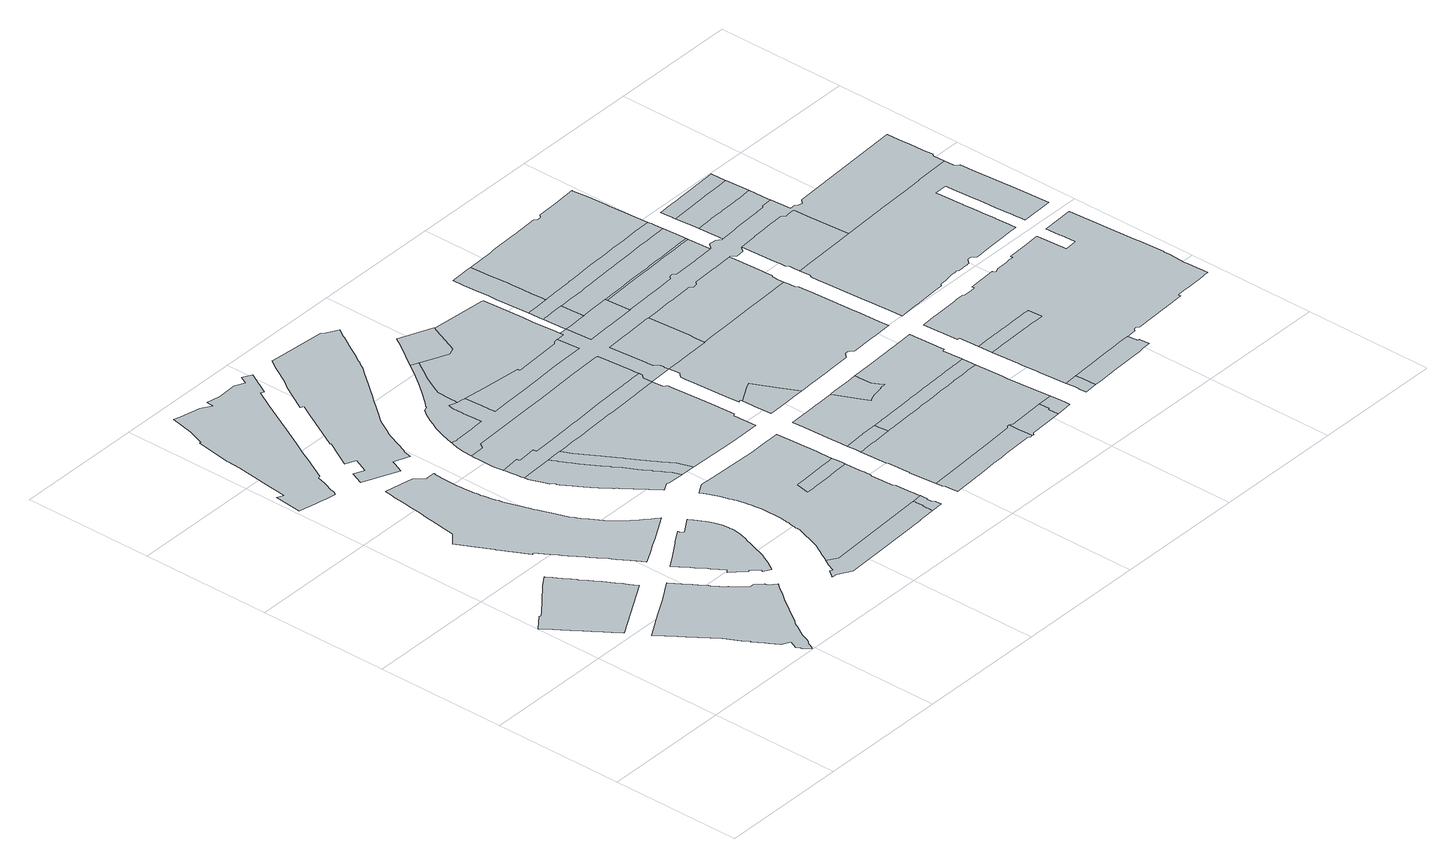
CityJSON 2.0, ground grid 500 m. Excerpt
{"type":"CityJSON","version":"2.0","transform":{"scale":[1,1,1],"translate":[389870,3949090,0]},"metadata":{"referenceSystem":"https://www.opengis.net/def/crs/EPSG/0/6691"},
"CityObjects":{
"object1":{"type":"GenericCityObject","attributes":{"class":"10","urbanPlanType":"21","prefecture":"13","city":"13100"},"geometry":[{"type":"MultiSurface","lod":"0","boundaries":[[[0,1,2,3,4,5,6,7,8,9,10,11,12,13,14,15,16,17,18,19,20,21,22,23,24,25,26,27,28,29,30,31,32,33,34,35,36,37,38,39,40,41,42]]]}]},
"object2":{"type":"GenericCityObject","attributes":{"class":"10","urbanPlanType":"21","prefecture":"13","city":"13100"},"geometry":[{"type":"MultiSurface","lod":"0","boundaries":[[[43,44,45,46,47,48,49,50,51,52,53,54,55,56,57,58,59,60,61,62,63,64,65,66,67,68,69,70,71,72,73,74,75,76,77,78,79,80,81,82,83,84,85,86,87,88,89,90,91,92,93,94,95,96,97,98,99,100,101,102,103,104,105,106,107,108,109,110,111,112]]]}]},
"object3":{"type":"GenericCityObject","attributes":{"class":"10","urbanPlanType":"21","prefecture":"13","city":"13100"},"geometry":[{"type":"MultiSurface","lod":"0","boundaries":[[[113,114,115,116,117,118,119,120,121,122,123,124,125,126,127,128,129,130,131,132,133,134,135,136,137,138,139,140,141,142,143,144,145,146,147,148,149,150,151,152,153,154,155,156,157,158,159,160,161,162,163,164,165,166,167,168,169,170,171,172,173,174,175,176,177,178,179,180,181,182,183,184,185,186,187,188,189,190,191,192,193,194,195,196,197,198,199,200,201,202,203,204,205,206,207,208,209,210,211,212,213,214,215,216,217,218,219,220,221,222,223,224,225,226,227,228,229,230,231,232,233,234,235,236,237]]]}]},
"object4":{"type":"GenericCityObject","attributes":{"class":"10","urbanPlanType":"21","prefecture":"13","city":"13100"},"geometry":[{"type":"MultiSurface","lod":"0","boundaries":[[[238,239,240,241,242,243,244,245,246,247,248,249,250,251,252,253,254,255,256,257,258,259,260,261,262,263,264,265,266,267,268,269,270,271,272,273,274,275,276,277,278,279,280,281,282,283,284,285,286,287,288,289,290,291,292,293,294,295]]]}]},
"object5":{"type":"GenericCityObject","attributes":{"class":"10","urbanPlanType":"21","prefecture":"13","city":"13100"},"geometry":[{"type":"MultiSurface","lod":"0","boundaries":[[[296,297,298,299,300,301,302,303,304,305,306,307,308,309,310,311,312,313,314,315,316,317,318,319,320,321,322,323,324,325,326,327,328,329,330,331,332,333,334,335,336,337,338,339]]]}]},
"object6":{"type":"GenericCityObject","attributes":{"class":"11","urbanPlanType":"21","prefecture":"13","city":"13100"},"geometry":[{"type":"MultiSurface","lod":"0","boundaries":[[[340,341,342,343,344,345,346,347,348,349,350,351,352,353,354,355,356,357,358,359,360,361,362,363,364,365,366,367,368,369,370,371,372,373,374,375,376,377,378,379,380,381,382,383,384,385,386,387,388,389,390,391,392,393,394,395,396,397,398,399,400,401,402,403,404,405,406]]]}]},
"object7":{"type":"GenericCityObject","attributes":{"class":"11","urbanPlanType":"21","prefecture":"13","city":"13100"},"geometry":[{"type":"MultiSurface","lod":"0","boundaries":[[[407,408,409,410,411,412,413,414,415,416,417,418,419,420,421,422,423,424,425,426,427,428,429,430,431,432,433,434,435,436,437]]]}]},
"object8":{"type":"GenericCityObject","attributes":{"class":"10","urbanPlanType":"21","prefecture":"13","city":"13100"},"geometry":[{"type":"MultiSurface","lod":"0","boundaries":[[[438,439,440,441,442,443,444,445,446,447,448,449,450,451,452,453,454,455,456,457,458,459,460,461,462,463,464,465,466,467,468,469,470,471,472,473,474,475,476,477,478,479,480,481,482,483,484,485,486,487,488,489,490,491,492,493,494,495,496,497,498,499,500,501,502,503,504]]]}]},
"object9":{"type":"GenericCityObject","attributes":{"class":"9","urbanPlanType":"21","prefecture":"13","city":"13100"},"geometry":[{"type":"MultiSurface","lod":"0","boundaries":[[[505,506,507,508,509,510,511,512,513,514,515,516,517,518,519,520,521,522,523,524,525,526,527,528,529,530,531,532,533,534,535,364,363,362,361,360,359,358,357,356,355,354,353,352,351,350,349,348,347,346,345,344,343,342,341,340,406,536]]]}]},
"object10":{"type":"GenericCityObject","attributes":{"class":"11","urbanPlanType":"21","prefecture":"13","city":"13100"},"geometry":[{"type":"MultiSurface","lod":"0","boundaries":[[[537,538,539,540,541,542,543,544,545,546,547,548,549,550,551,552,553,554,555,556,557,558,559,560,561,562,563,564,565,566,567,568,569,570,571,572,573,574,575,576,577,578,579,580,581,582,583,584,585,586,587,588,589,590,591,592,593,594,595,596,597,598,599,600,416,415,414,601,602,603,604,605,606,607,608,609,610,611,612,613,614,615,616,617,618,619,620,621,622,623,624,625,626,627,628,629,630,631,632,633,634,635,636,637]]]}]},
"object11":{"type":"GenericCityObject","attributes":{"class":"10","urbanPlanType":"21","prefecture":"13","city":"13100"},"geometry":[{"type":"MultiSurface","lod":"0","boundaries":[[[638,639,640,641,642,643,644,645,646,647,648,649,650,651,652,653,654,655,656,657,658,659,660,661,662,663,664,665,666,667,668,669,670,671,672,673,674,675,676,677,678,679,680,681]]]}]},
"object12":{"type":"GenericCityObject","attributes":{"class":"10","urbanPlanType":"21","prefecture":"13","city":"13100"},"geometry":[{"type":"MultiSurface","lod":"0","boundaries":[[[682,683,684,685,686,687,688,689,690,691,692,693,694,695,696,697,698,699,700,701,702,703,704,705,706,707,708,709,710,711,712,713,714,715,716,366,365,364,535,534,717,718,719,720,721,722,723,724,725,726,727,728,729,730,731,732,733,734,735,736,737,738,739,740,741]]]}]},
"object13":{"type":"GenericCityObject","attributes":{"class":"10","urbanPlanType":"21","prefecture":"13","city":"13100"},"geometry":[{"type":"MultiSurface","lod":"0","boundaries":[[[742,743,744,745,746,747,748,749,750,751,752,753,754,755,756,757,758,759,712,711,710,709,708,707,706,705,704,703,702,701,700,699,698,697,696,695,694,693,692,691,690,689,688,687,686]]]}]},
"object14":{"type":"GenericCityObject","attributes":{"class":"11","urbanPlanType":"21","prefecture":"13","city":"13100"},"geometry":[{"type":"MultiSurface","lod":"0","boundaries":[[[760,761,762,763,764,765,766,767,768,769,770,771,772,773,774,741,740,739,738,737,736,735,734,733,732,731,730,729,728,727,726,725,724,723,722,721,720,719,718,717,534,533,532,531,530,529,528,527,526,525,524,523,522,521,520,519,518,517,516,515,514,513,512,511,510,509,508,507,506,505,536]]]}]},
"object15":{"type":"GenericCityObject","attributes":{"class":"9","urbanPlanType":"21","prefecture":"13","city":"13100"},"geometry":[{"type":"MultiSurface","lod":"0","boundaries":[[[775,776,777,778,779,780,601,414,413,412,411,410,409,408,407,437,781]]]}]},
"object16":{"type":"GenericCityObject","attributes":{"class":"9","urbanPlanType":"21","prefecture":"13","city":"13100"},"geometry":[{"type":"MultiSurface","lod":"0","boundaries":[[[782,783,637,636,635,634,633,632,631,630,629,628,627,626,625,624,623,622,621,620,619,618,617,616,615,614,613,612]]]}]},
"object17":{"type":"GenericCityObject","attributes":{"class":"10","urbanPlanType":"21","prefecture":"13","city":"13100"},"geometry":[{"type":"MultiSurface","lod":"0","boundaries":[[[784,785,786,787,788,789,790,791,792,793,794,795,796,797,798,799,800,801,802,803]]]}]},
"object18":{"type":"GenericCityObject","attributes":{"class":"5","urbanPlanType":"21","prefecture":"13","city":"13100"},"geometry":[{"type":"MultiSurface","lod":"0","boundaries":[[[804,805,806,807,808,809,638,681,810,811,812,813,814,815]]]}]},
"object19":{"type":"GenericCityObject","attributes":{"class":"10","urbanPlanType":"21","prefecture":"13","city":"13100"},"geometry":[{"type":"MultiSurface","lod":"0","boundaries":[[[816,817,815,814,813,812,811,810,681,680,679,678,677,676,675,674,673,672,818,789,788,787,786,785,784,803,819,820,821,822,823,824,825,826]]]}]},
"object20":{"type":"GenericCityObject","attributes":{"class":"9","urbanPlanType":"21","prefecture":"13","city":"13100"},"geometry":[{"type":"MultiSurface","lod":"0","boundaries":[[[827,828,829,830,831,832,833,834,835,836,837,838,839,840,841,842,843,844,845,846,847,848]]]}]},
"object21":{"type":"GenericCityObject","attributes":{"class":"9","urbanPlanType":"21","prefecture":"13","city":"13100"},"geometry":[{"type":"MultiSurface","lod":"0","boundaries":[[[849,850,851,852,853,854,855,856,857,858,859,860,861,862,863,864,865,866,867,868,869]]]}]},
"object22":{"type":"GenericCityObject","attributes":{"class":"11","urbanPlanType":"21","prefecture":"13","city":"13100"},"geometry":[{"type":"MultiSurface","lod":"0","boundaries":[[[870,871,872,873,874,875,876,877,878,879,880]]]}]},
"object23":{"type":"GenericCityObject","attributes":{"class":"11","urbanPlanType":"21","prefecture":"13","city":"13100"},"geometry":[{"type":"MultiSurface","lod":"0","boundaries":[[[881,882,883,884,885,886,887,888,889,890,891,892,893,894,895,896,897,898,899,900,901,902,903,904,905,906,907,908,909,910,911,912,913,914,915,916,917,848,847,846,845,844,843,842,841,918,919,920,921,854,853,852,851,850,849,869,922,923,924,925]]]}]},
"object24":{"type":"GenericCityObject","attributes":{"class":"10","urbanPlanType":"21","prefecture":"13","city":"13100"},"geometry":[{"type":"MultiSurface","lod":"0","boundaries":[[[926,927,928,929,930,931,932,933,934,935,936,937,938,939,940,941,942,943,944,945]]]}]},
"object25":{"type":"GenericCityObject","attributes":{"class":"9","urbanPlanType":"21","prefecture":"13","city":"13100"},"geometry":[{"type":"MultiSurface","lod":"0","boundaries":[[[946,947,948,949,950,951,952,953,954,955,956,957,958,959,960,961]]]}]},
"object26":{"type":"GenericCityObject","attributes":{"class":"9","urbanPlanType":"21","prefecture":"13","city":"13100"},"geometry":[{"type":"MultiSurface","lod":"0","boundaries":[[[962,963,964,965,966,967,968,969,970,971,972,973,974,975,976,977,978,979,980,981,982,983,984,985,986,987,988,989]]]}]},
"object27":{"type":"GenericCityObject","attributes":{"class":"11","urbanPlanType":"21","prefecture":"13","city":"13100"},"geometry":[{"type":"MultiSurface","lod":"0","boundaries":[[[990,991,992,993,994,984,983,982,981,980,979,978,977,976,975,974,973,972,971,970,969,968,967,966,965,964,963,962,989,995,996,997,998,999,1000,1001,838,837,836,835,834,833,832,831,830,829,1002,1003,1004,1005,1006,1007,1008,1009,1010,1011,1012,1013,1014,1015,1016,1017,1018,1019,1020,1021,1022,1023,1024,1025,1026,1027,1028,1029,1030,1031,1032]]]}]},
"object28":{"type":"GenericCityObject","attributes":{"class":"10","urbanPlanType":"21","prefecture":"13","city":"13100"},"geometry":[{"type":"MultiSurface","lod":"0","boundaries":[[[1033,1034,1035,961,960,959,958,1036,1037,1038,1039,1040,1041,1042,1043,1044]]]}]},
"object29":{"type":"GenericCityObject","attributes":{"class":"9","urbanPlanType":"21","prefecture":"13","city":"13100"},"geometry":[{"type":"MultiSurface","lod":"0","boundaries":[[[1045,1046,1047,1048,1049,1050,1051,1052,1053,1054,1055,1056,1057,1058,1059,1060,1061,1062,1063,1064,1065,1066,1067,1068,1069,1070,1071]]]}]},
"object30":{"type":"GenericCityObject","attributes":{"class":"9","urbanPlanType":"21","prefecture":"13","city":"13100"},"geometry":[{"type":"MultiSurface","lod":"0","boundaries":[[[1072,1073,1030,1029,1028,1027,1026,1025,1024,1023,1022,1021,1020,1019,1018,1017,1016,1015,1014,1013,1012,1011,1010,1009,1008,1007,1006,1005,1004,1003,1002,829,828,827,848,917,916,915,914,913,912,911,910,909,908,907,906,905,904,903,902,901,900,899,898,897,896,895,894,893,892,891,890,889,888,887,886,885]]]}]},
"object31":{"type":"GenericCityObject","attributes":{"class":"11","urbanPlanType":"21","prefecture":"13","city":"13100"},"geometry":[{"type":"MultiSurface","lod":"0","boundaries":[[[1074,1075,924,923,922,869,868,867,866,1076,1077,1078]]]}]},
"object32":{"type":"GenericCityObject","attributes":{"class":"11","urbanPlanType":"21","prefecture":"13","city":"13100"},"geometry":[{"type":"MultiSurface","lod":"0","boundaries":[[[1079,1080,1081,1082,1083,1084,1085,1086,1087,1088,1089,1090,1091,1092,1093,1094,1095,1096,1097,1098,1099,1100,1101,1102,1103,1104,945,944,943,942,941,1105,1106,1107,1108,1109,1110,1111,1112,1113,1114,1115,1116,1117,873,872,871,870,880]]]}]},
"object33":{"type":"GenericCityObject","attributes":{"class":"9","urbanPlanType":"21","prefecture":"13","city":"13100"},"geometry":[{"type":"MultiSurface","lod":"0","boundaries":[[[1118,1119,1120,925,924,1075,1074,1078,1121]]]}]},
"object34":{"type":"GenericCityObject","attributes":{"class":"10","urbanPlanType":"21","prefecture":"13","city":"13100"},"geometry":[{"type":"MultiSurface","lod":"0","boundaries":[[[671,670,669,668,667,666,665,664,663,662,661,660,659,658,657,1122,1123,1124,1125,1126,1127,1128,1129,1130,752,751,750,749,748,747,746,745,744,743,742,686,685,684,683,682,741,1131,1132,1133,1134,941,940,939,938,937,936,935,934,933,932,931,930,929,928,1135,1136,1137,1138,1139,1140,1141,1142,1143,1144,1145,1146,1147,1148,1149,1150,1151,1152,1153,1154,1155,1156,1157,1158,1159,1160,1161,1162,1163,1164,1165,1166,1167,1168,1169,1170,1171,1172,1173,1174,1175,1176,1177,1178,1179,1180,1181,1182,1183,1184,1185,1186,1187,1188,1189,1190,1191,1192,1193,1194,1195,1196,1197,1198,1199,1200,1201,1202,1203,1204,1205,1206,1207,1208,1209,1210,1211,1212,1213,1214,1215,1216,1217,1218,1219,1220,1221,1222,1223,1224,1225,1226,1227,1228,1229,1041,1040,1039,1038,1037,1036,958,1230,821,820,819,803,802,801,800,799,798,797,796,795,794,793,792,791,790,789,818,672]]]}]},
"object35":{"type":"GenericCityObject","attributes":{"class":"9","urbanPlanType":"21","prefecture":"13","city":"13100"},"geometry":[{"type":"MultiSurface","lod":"0","boundaries":[[[1231,1232,1233,1234,1235,1236,1237,1238,1239,1240,1241,1242,1243,1244,1245,1246,1247,1248,1249,1250,1251,1252,1253,1254,1255,1256,1257,1258,1259,1260,1071,1070,1069,1068,1067,1066,1065,1261,1262,956,955,954,953,952,951,950,949,1263,1264,1265,1266,1267,1268,1269,1270,1271,1272,1273,1274,1275,1276,1277,1278,1279,1280,1281,1282,1283,1284]]]}]},
"object36":{"type":"GenericCityObject","attributes":{"class":"9","urbanPlanType":"21","prefecture":"13","city":"13100"},"geometry":[{"type":"MultiSurface","lod":"0","boundaries":[[[1285,1286,1287,1288,1289,1290,1291,1292,1293,1294,1146,1145,1144,1143,1142,1141,1140,1139,1138,1137,1136,1135,928,927,926,945,1104,1103,1102,1101,1100,1099]]]}]},
"object37":{"type":"GenericCityObject","attributes":{"class":"11","urbanPlanType":"21","prefecture":"13","city":"13100"},"geometry":[{"type":"MultiSurface","lod":"0","boundaries":[[[1295,1296,1284,1283,1282,1281,1280,1279,1278,1277,1276,1275,1274,1273,1272,1271,1270,1269,1268,1267,1266,1265,1264,1263,949,948,947,946,961,1035,1034,1033,1297,1298,1299,1300,1301,1302,1303,1304,1305,1306,1307,1308,1309,1310,1311,1312]]]}]},
"object38":{"type":"GenericCityObject","attributes":{"class":"9","urbanPlanType":"21","prefecture":"13","city":"13100"},"geometry":[{"type":"MultiSurface","lod":"0","boundaries":[[[1313,1314,1315,1316,1317,1318,1319,1320,1321]]]}]},
"object39":{"type":"GenericCityObject","attributes":{"class":"9","urbanPlanType":"21","prefecture":"13","city":"13100"},"geometry":[{"type":"MultiSurface","lod":"0","boundaries":[[[1322,1323,1324,1325,1326,1327,1328,1329,1330,1331,1332,1333,1334,1335,1336,1337,1338,1339,1340,1341,1044,1043,1042,1041,1229,1228,1227,1226,1225,1224,1223,1222,1221,1220,1219,1218,1217,1216,1215]]]}]},
"object40":{"type":"GenericCityObject","attributes":{"class":"9","urbanPlanType":"21","prefecture":"13","city":"13100"},"geometry":[{"type":"MultiSurface","lod":"0","boundaries":[[[1342,1312,1311,1310,1309,1308,1307,1306,1305,1304,1303,1302,1301,1300,1299,1298,1297,1033,1044,1341,1340,1339,1338,1337,1336,1335,1334,1333,1332,1331,1330,1329,1328,1327,1326,1325,1324,1323]]]}]},
"object41":{"type":"GenericCityObject","attributes":{"class":"11","urbanPlanType":"21","prefecture":"13","city":"13100"},"geometry":[{"type":"MultiSurface","lod":"0","boundaries":[[[1343,1344,1345,1346,1347,1348,1349,1350,1351,1352,1353,1354,1355,1356,1357,1358,1359,1360,1361,1362,1055,1054,1053,1052,1051,1050,1049,1048,1047,1046,1045,1071,1260,1259,1258,1257,1256,1255,1254,1253,1252,1251,1250,1249,1248,1247,1246,1245,1244,1243,1242,1241,1240,1239,1238,1237,1236,1235]]]}]},
"object42":{"type":"GenericCityObject","attributes":{"class":"11","urbanPlanType":"21","prefecture":"13","city":"13100"},"geometry":[{"type":"MultiSurface","lod":"0","boundaries":[[[1363,1364,1365,1366,1367,1368,1369,1370,1371,1372,1315,1314,1313,1321,1373,1374,1375,1376,1377,1378,1379,1380]]]}]},
"object43":{"type":"GenericCityObject","attributes":{"class":"9","urbanPlanType":"21","prefecture":"13","city":"13100"},"geometry":[{"type":"MultiSurface","lod":"0","boundaries":[[[1381,1382,1383,1384,1385,1386,1387,1388,1389,1390,1391,1392,1393,1394,1395,1396,1397,1398,1399,1400,1401,1402,1403,1404,1405,1406,1407,1408,1409,1410,1411,1412,1413,1414,1415,1416,1417,1418,1419,1420,1421,1422,1423,1424,1425]]]}]},
"object44":{"type":"GenericCityObject","attributes":{"class":"10","urbanPlanType":"21","prefecture":"13","city":"13100"},"geometry":[{"type":"MultiSurface","lod":"0","boundaries":[[[1171,1170,1169,1168,1167,1166,1165,1164,1163,1162,1161,1160,1159,1158,1157,1156,1155,1154,1153,1152,1151,1426,1427,1428,1429,1430,1431,1432,1433,1434,1435,1436,1437,1438,1439,1172]]]}]},
"object45":{"type":"GenericCityObject","attributes":{"class":"11","urbanPlanType":"21","prefecture":"13","city":"13100"},"geometry":[{"type":"MultiSurface","lod":"0","boundaries":[[[1440,1441,1442,1443,1444,1445,1446,1447,1448,1449,1450,1451,1452,1453,1454,1455,1456,1457,1458,1459,1460,1461,1462,1463,1464,1465,1466,1467,1468,1469,1470,1471,1472,1473,1474,1475,1476,1477,1478,1479,1480,1481,1482,1483,1484,1485,1486,1487,1488,1422,1421,1420,1419,1418,1417,1416,1415,1414,1413,1412,1411,1410,1409,1408,1407,1406,1405,1404,1403,1402,1401,1400,1399,1398,1397,1396,1395,1394,1393,1392,1391,1390,1389,1388,1387,1386,1385,1384,1383,1382,1381,1425,1489,1490,1491,1492,1316,1315,1372,1371,1370,1369,1368,1367,1366,1493,1494,1495,1496,1497,1498,1499,1500,1501,1502,1503,1504,1505,1506,1507,1508]]]}]},
"object46":{"type":"GenericCityObject","attributes":{"class":"10","urbanPlanType":"21","prefecture":"13","city":"13100"},"geometry":[{"type":"MultiSurface","lod":"0","boundaries":[[[1509,1510,1511,1512,1513,1514,1515,1516,1517,1518,1519,1520,1521,1522,1210,1209,1208,1207,1206,1205,1204,1203,1202,1201,1200,1199,1198,1197,1196,1195]]]}]},
"object47":{"type":"GenericCityObject","attributes":{"class":"11","urbanPlanType":"21","prefecture":"13","city":"13100"},"geometry":[{"type":"MultiSurface","lod":"0","boundaries":[[[1523,1524,1525,1526,1527,1528,1529,1530,1531,1532,1533,1534,1521,1520,1519,1518,1517,1516,1515,1514,1513,1512,1511]]]}]},
"object48":{"type":"GenericCityObject","attributes":{"class":"9","urbanPlanType":"21","prefecture":"13","city":"13100"},"geometry":[{"type":"MultiSurface","lod":"0","boundaries":[[[1535,1536,1537,1538,1539,1540,1541,1542,1543,1544,1545,1546,1547,1548,1549,1550,1551,1552,1553,1554,1555,1533,1532,1531,1530,1529,1528,1527,1526,1525,1524,1523]]]}]},
"object49":{"type":"GenericCityObject","attributes":{"class":"11","urbanPlanType":"21","prefecture":"13","city":"13100"},"geometry":[{"type":"MultiSurface","lod":"0","boundaries":[[[1556,1557,1558,1559,1560,1561,1562,1563,1180,1179,1178,1177,1176,1175,1174,1173,1172,1439,1438,1437,1564,1565,1566,1567,1568,1569,1570,1571,1572,1573,1574,1575,1576,1577,1578,1579,1580,1581,1582,1583,1584,1585,1586,1587,1588,1589,1590,1591,1592,1593,1594,1595,1596,1597,1598,1599,1600,1601,1602,1603,1604,1605,1606,1607,1608,1609,1610,1611,1612,1613,1614,1615,1616,1617,1618,1619,1620,1621,1622,1623,1624,1625,1626,1627,1628,1629,1630,1631,1632,1633,1634,1635,1636]]]}]}
},
"vertices":[
[300,843,0],[290,860,0],[286,867,0],[275,885,0],[265,900,0],[258,912,0],[245,933,0],[244,935,0],[199,903,0],[135,852,0],[132,850,0],[84,812,0],[65,797,0],[64,799,0],[61,803,0],[5,759,0],[9,754,0],[12,750,0],[26,731,0],[33,720,0],[49,698,0],[53,692,0],[63,679,0],[67,673,0],[82,652,0],[90,639,0],[106,616,0],[112,608,0],[142,563,0],[149,554,0],[166,529,0],[406,668,0],[396,684,0],[389,697,0],[383,708,0],[379,714,0],[370,728,0],[365,737,0],[343,774,0],[339,782,0],[320,813,0],[320,812,0],[302,840,0],
[677,347,0],[674,360,0],[650,386,0],[632,386,0],[601,419,0],[603,420,0],[588,441,0],[585,439,0],[552,489,0],[549,495,0],[536,513,0],[530,523,0],[524,531,0],[520,538,0],[514,547,0],[474,607,0],[392,556,0],[353,534,0],[331,521,0],[322,516,0],[283,493,0],[271,486,0],[214,453,0],[216,450,0],[223,441,0],[239,417,0],[244,411,0],[263,384,0],[271,374,0],[280,361,0],[350,264,0],[379,209,0],[395,182,0],[394,182,0],[419,143,0],[426,131,0],[447,97,0],[478,82,0],[462,49,0],[471,34,0],[473,30,0],[476,27,0],[478,23,0],[481,20,0],[484,17,0],[486,14,0],[489,11,0],[492,8,0],[494,6,0],[503,24,0],[507,33,0],[515,40,0],[523,55,0],[532,79,0],[549,110,0],[556,120,0],[558,124,0],[561,129,0],[567,139,0],[570,143,0],[572,145,0],[574,148,0],[613,203,0],[622,216,0],[624,219,0],[644,248,0],[664,275,0],[691,311,0],[703,325,0],[704,327,0],
[430,1589,0],[428,1587,0],[427,1585,0],[395,1622,0],[376,1625,0],[283,1643,0],[282,1639,0],[279,1615,0],[277,1603,0],[271,1552,0],[266,1521,0],[262,1485,0],[256,1442,0],[253,1420,0],[250,1400,0],[247,1378,0],[239,1321,0],[224,1308,0],[196,1284,0],[222,1228,0],[228,1216,0],[254,1170,0],[254,1168,0],[259,1157,0],[261,1153,0],[268,1139,0],[280,1116,0],[287,1102,0],[316,1045,0],[317,1046,0],[324,1052,0],[354,1003,0],[370,977,0],[375,970,0],[382,958,0],[386,952,0],[402,928,0],[417,904,0],[424,894,0],[431,883,0],[438,873,0],[448,857,0],[459,840,0],[463,833,0],[471,819,0],[474,815,0],[483,801,0],[487,793,0],[496,779,0],[506,762,0],[515,748,0],[523,737,0],[524,734,0],[572,761,0],[573,761,0],[580,765,0],[606,780,0],[611,783,0],[632,794,0],[638,797,0],[681,822,0],[687,826,0],[745,858,0],[744,858,0],[740,862,0],[730,872,0],[721,879,0],[701,897,0],[691,905,0],[670,925,0],[665,930,0],[657,938,0],[648,947,0],[643,953,0],[639,958,0],[636,962,0],[631,968,0],[623,980,0],[606,1008,0],[589,1036,0],[574,1060,0],[572,1063,0],[565,1076,0],[556,1094,0],[541,1136,0],[522,1191,0],[519,1197,0],[519,1199,0],[518,1202,0],[509,1227,0],[504,1242,0],[500,1255,0],[495,1270,0],[491,1285,0],[487,1300,0],[483,1314,0],[480,1328,0],[477,1339,0],[473,1357,0],[470,1371,0],[468,1382,0],[466,1392,0],[465,1396,0],[465,1400,0],[464,1404,0],[464,1409,0],[463,1412,0],[462,1417,0],[462,1423,0],[461,1430,0],[460,1447,0],[459,1465,0],[458,1479,0],[458,1485,0],[458,1489,0],[458,1506,0],[458,1523,0],[459,1541,0],[459,1554,0],[460,1561,0],[460,1570,0],[461,1579,0],[462,1582,0],[462,1585,0],[463,1588,0],
[774,431,0],[787,456,0],[795,471,0],[802,490,0],[808,507,0],[815,526,0],[821,547,0],[826,562,0],[827,564,0],[830,572,0],[837,594,0],[842,615,0],[845,631,0],[845,639,0],[845,643,0],[844,650,0],[844,652,0],[843,667,0],[841,682,0],[833,710,0],[830,718,0],[827,725,0],[823,735,0],[816,749,0],[810,761,0],[804,773,0],[794,789,0],[794,790,0],[733,748,0],[732,749,0],[723,763,0],[720,768,0],[670,736,0],[664,732,0],[627,707,0],[616,699,0],[593,684,0],[585,679,0],[553,659,0],[558,653,0],[570,635,0],[574,628,0],[591,604,0],[598,593,0],[623,557,0],[627,550,0],[658,505,0],[655,502,0],[647,495,0],[666,474,0],[669,476,0],[696,446,0],[698,447,0],[700,449,0],[701,450,0],[730,419,0],[726,411,0],[752,394,0],
[479,2420,0],[463,2388,0],[426,2407,0],[351,2403,0],[298,2414,0],[294,2385,0],[257,2409,0],[179,2426,0],[152,2433,0],[134,2346,0],[111,2282,0],[104,2283,0],[82,2146,0],[84,2146,0],[79,2092,0],[68,2003,0],[65,1977,0],[54,1881,0],[30,1891,0],[28,1891,0],[18,1787,0],[41,1782,0],[64,1777,0],[87,1772,0],[102,1769,0],[126,1764,0],[164,1756,0],[171,1767,0],[174,1773,0],[176,1789,0],[185,1811,0],[191,1827,0],[202,1860,0],[210,1862,0],[259,1954,0],[278,1992,0],[305,2042,0],[344,2117,0],[382,2189,0],[414,2249,0],[449,2316,0],[462,2309,0],[508,2393,0],[513,2401,0],
[976,969,0],[968,991,0],[966,998,0],[966,999,0],[953,1019,0],[949,1026,0],[948,1029,0],[933,1054,0],[932,1057,0],[916,1083,0],[907,1098,0],[883,1140,0],[879,1146,0],[864,1171,0],[862,1174,0],[860,1178,0],[846,1201,0],[809,1263,0],[797,1284,0],[795,1288,0],[782,1310,0],[776,1324,0],[774,1328,0],[770,1336,0],[763,1352,0],[670,1348,0],[633,1346,0],[634,1331,0],[653,1284,0],[653,1282,0],[660,1262,0],[665,1259,0],[672,1245,0],[673,1242,0],[677,1234,0],[688,1216,0],[699,1196,0],[708,1180,0],[718,1165,0],[731,1146,0],[738,1136,0],[746,1125,0],[753,1116,0],[759,1108,0],[759,1109,0],[764,1102,0],[768,1096,0],[770,1094,0],[772,1091,0],[774,1088,0],[778,1083,0],[781,1080,0],[786,1072,0],[790,1066,0],[794,1061,0],[800,1054,0],[804,1049,0],[814,1035,0],[845,994,0],[851,986,0],[858,976,0],[861,972,0],[874,955,0],[895,967,0],[904,971,0],[918,968,0],[977,966,0],
[1346,214,0],[1346,225,0],[1346,239,0],[1345,252,0],[1348,252,0],[1346,279,0],[1346,285,0],[1346,293,0],[945,270,0],[906,294,0],[906,293,0],[905,291,0],[899,282,0],[897,279,0],[894,275,0],[893,274,0],[879,240,0],[867,245,0],[864,241,0],[862,238,0],[858,232,0],[853,225,0],[847,218,0],[868,216,0],[917,187,0],[1067,195,0],[1067,194,0],[1189,201,0],[1277,206,0],[1277,207,0],[1347,211,0],
[613,2403,0],[591,2366,0],[550,2296,0],[529,2268,0],[509,2232,0],[471,2163,0],[483,2157,0],[456,2109,0],[421,2043,0],[375,1955,0],[379,1955,0],[349,1901,0],[317,1844,0],[357,1827,0],[333,1771,0],[291,1788,0],[271,1739,0],[306,1723,0],[339,1708,0],[404,1679,0],[414,1701,0],[420,1717,0],[427,1733,0],[486,1710,0],[487,1710,0],[495,1742,0],[499,1748,0],[513,1783,0],[519,1799,0],[527,1816,0],[534,1832,0],[540,1845,0],[550,1863,0],[565,1888,0],[573,1903,0],[582,1917,0],[589,1926,0],[595,1933,0],[601,1940,0],[611,1953,0],[632,1979,0],[651,2002,0],[670,2026,0],[691,2052,0],[712,2078,0],[732,2102,0],[753,2129,0],[760,2138,0],[765,2143,0],[772,2152,0],[774,2156,0],[777,2160,0],[779,2163,0],[783,2169,0],[784,2172,0],[790,2180,0],[795,2189,0],[804,2204,0],[815,2221,0],[833,2253,0],[851,2284,0],[866,2310,0],[870,2317,0],[890,2349,0],[841,2376,0],[836,2384,0],[638,2401,0],
[1030,980,0],[1028,986,0],[1020,1009,0],[1018,1015,0],[1015,1023,0],[1003,1043,0],[998,1051,0],[997,1053,0],[983,1076,0],[980,1082,0],[964,1110,0],[954,1126,0],[930,1168,0],[926,1174,0],[923,1179,0],[896,1224,0],[893,1229,0],[888,1237,0],[869,1270,0],[859,1287,0],[856,1291,0],[850,1301,0],[849,1304,0],[841,1318,0],[832,1335,0],[827,1345,0],[826,1347,0],[824,1350,0],[822,1354,0],[822,1355,0],[793,1354,0],[1035,965,0],
[1361,698,0],[1360,715,0],[1352,878,0],[1351,877,0],[1312,876,0],[1299,876,0],[1225,874,0],[1088,877,0],[1027,879,0],[975,881,0],[972,879,0],[969,878,0],[954,869,0],[934,857,0],[937,853,0],[941,843,0],[949,825,0],[955,809,0],[962,790,0],[968,773,0],[972,760,0],[974,754,0],[977,744,0],[980,733,0],[984,717,0],[986,711,0],[989,690,0],[991,677,0],[992,670,0],[993,658,0],[994,651,0],[995,640,0],[996,633,0],[996,619,0],[996,611,0],[996,606,0],[996,602,0],[996,591,0],[996,566,0],[996,562,0],[995,556,0],[994,547,0],[993,538,0],[992,532,0],[991,522,0],[989,513,0],[988,506,0],[987,503,0],[987,502,0],[986,497,0],[985,490,0],[985,488,0],[985,480,0],[985,479,0],[985,472,0],[951,373,0],[950,372,0],[946,365,0],[938,351,0],[932,341,0],[923,323,0],[916,312,0],[910,300,0],[908,297,0],[1385,296,0],[1384,309,0],[1383,321,0],[1381,343,0],[1381,347,0],[1378,395,0],[1372,400,0],[1368,491,0],[1371,494,0],[1370,522,0],[1369,539,0],[1366,599,0],[1357,598,0],[1349,598,0],[1320,596,0],[1318,596,0],[1293,594,0],[1285,593,0],[1272,593,0],[1214,590,0],[1206,589,0],[1197,589,0],[1163,587,0],[1166,605,0],[1171,625,0],[1174,642,0],[1194,643,0],[1207,644,0],[1211,644,0],[1270,647,0],[1283,648,0],[1290,648,0],[1314,650,0],[1316,650,0],[1345,652,0],[1354,653,0],[1363,653,0],
[884,2044,0],[847,1988,0],[835,1972,0],[824,1957,0],[808,1937,0],[784,1907,0],[746,1862,0],[739,1855,0],[732,1846,0],[718,1843,0],[712,1833,0],[706,1825,0],[698,1812,0],[687,1792,0],[676,1771,0],[664,1748,0],[657,1729,0],[650,1708,0],[640,1678,0],[634,1658,0],[655,1653,0],[660,1655,0],[737,1658,0],[756,1659,0],[789,1661,0],[789,1662,0],[789,1665,0],[788,1692,0],[788,1698,0],[786,1737,0],[786,1740,0],[784,1780,0],[790,1800,0],[810,1793,0],[822,1791,0],[822,1807,0],[822,1817,0],[823,1876,0],[838,1904,0],[853,1935,0],[862,1953,0],[869,1962,0],[887,1990,0],[912,2032,0],
[1316,1417,0],[1319,1420,0],[1321,1422,0],[1329,1431,0],[1328,1444,0],[1318,1444,0],[1308,1443,0],[1305,1443,0],[1279,1442,0],[1276,1442,0],[1252,1441,0],[1243,1440,0],[1235,1440,0],[1174,1437,0],[1160,1436,0],[1120,1433,0],[1027,1427,0],[985,1425,0],[982,1425,0],[961,1424,0],[945,1422,0],[885,1419,0],[863,1417,0],[859,1417,0],[774,1412,0],[773,1427,0],[739,1424,0],[700,1420,0],[699,1422,0],[698,1434,0],[622,1425,0],[623,1418,0],[626,1398,0],[629,1377,0],[631,1358,0],[838,1356,0],[855,1357,0],[859,1357,0],[885,1359,0],[916,1360,0],[934,1361,0],[955,1362,0],[976,1363,0],[1018,1365,0],[1035,1366,0],[1049,1367,0],[1081,1369,0],[1106,1370,0],[1130,1371,0],[1163,1373,0],[1173,1373,0],[1177,1373,0],[1197,1374,0],[1212,1375,0],[1216,1375,0],[1249,1377,0],[1269,1378,0],[1281,1379,0],[1306,1381,0],[1319,1381,0],
[1327,1461,0],[1325,1477,0],[1316,1610,0],[1306,1610,0],[1225,1608,0],[1186,1606,0],[1016,1596,0],[936,1592,0],[690,1581,0],[677,1560,0],[618,1559,0],[618,1551,0],[617,1515,0],[617,1498,0],[617,1485,0],[618,1468,0],[619,1453,0],[621,1436,0],
[1225,961,0],[1347,964,0],[1344,1015,0],[1343,1032,0],[1343,1040,0],[1342,1052,0],[1351,1058,0],[1346,1138,0],[1346,1153,0],[1337,1282,0],[1336,1298,0],[1335,1326,0],[1330,1330,0],[1324,1336,0],[1323,1337,0],
[1392,238,0],[1385,244,0],[1384,266,0],[1387,270,0],[1386,285,0],[1386,288,0],[1394,214,0],
[1366,616,0],[1364,636,0],
[1290,1770,0],[1281,1762,0],[1092,1750,0],[1091,1761,0],[942,1776,0],[856,1786,0],[859,1728,0],[859,1719,0],[861,1683,0],[861,1677,0],[862,1667,0],[862,1664,0],[932,1667,0],[1012,1670,0],[1091,1675,0],[1107,1676,0],[1182,1681,0],[1222,1683,0],[1311,1685,0],[1305,1772,0],
[1096,2121,0],[972,2174,0],[964,2162,0],[958,2152,0],[938,2123,0],[915,2089,0],[971,2006,0],[1016,1987,0],[1045,1998,0],[1078,2077,0],[1092,2111,0],[1099,2120,0],
[1311,2099,0],[1104,2119,0],[840,1788,0],[1338,1775,0],[1338,1777,0],[1337,1786,0],[1336,1804,0],[1330,1899,0],[1328,1938,0],[1319,2097,0],[1318,2099,0],
[1598,632,0],[1596,650,0],[1595,667,0],[1586,667,0],[1533,664,0],[1529,663,0],[1519,663,0],[1513,662,0],[1468,660,0],[1460,659,0],[1455,659,0],[1448,658,0],[1449,641,0],[1450,621,0],[1451,604,0],[1458,604,0],[1462,604,0],[1471,605,0],[1517,608,0],[1523,608,0],[1590,612,0],[1600,612,0],
[1871,333,0],[1863,325,0],[1744,318,0],[1637,311,0],[1621,310,0],[1471,301,0],[1473,276,0],[1479,271,0],[1480,249,0],[1483,219,0],[1627,228,0],[1643,229,0],[1677,232,0],[1723,234,0],[1749,236,0],[1867,243,0],[1873,237,0],[1881,237,0],[1880,274,0],[1880,295,0],[1879,333,0],
[1565,1032,0],[1513,1134,0],[1491,1122,0],[1425,1084,0],[1426,1071,0],[1428,1035,0],[1432,969,0],[1507,971,0],[1557,974,0],[1575,974,0],[1593,975,0],
[2083,443,0],[2082,457,0],[2078,511,0],[2077,531,0],[2071,638,0],[2033,636,0],[2030,636,0],[2004,634,0],[1987,633,0],[1981,633,0],[1954,632,0],[1950,631,0],[1946,631,0],[1943,631,0],[1932,630,0],[1929,630,0],[1914,629,0],[1910,629,0],[1883,628,0],[1863,626,0],[1847,626,0],[1844,625,0],[1826,624,0],[1822,624,0],[1792,623,0],[1781,622,0],[1772,622,0],[1766,621,0],[1733,619,0],[1726,619,0],[1721,619,0],[1708,618,0],[1694,617,0],[1647,615,0],[1642,614,0],[1634,614,0],[1607,613,0],[1456,500,0],[1460,498,0],[1463,407,0],[1462,405,0],[1886,332,0],[1892,326,0],[2034,335,0],[2091,338,0],
[1601,1436,0],[1600,1460,0],[1591,1624,0],[1582,1624,0],[1480,1618,0],[1465,1617,0],[1391,1613,0],[1381,1613,0],[1390,1480,0],[1391,1463,0],[1393,1439,0],[1404,1430,0],[1408,1425,0],[1409,1408,0],[1409,1402,0],[1411,1386,0],[1420,1386,0],[1464,1388,0],[1499,1390,0],[1602,1395,0],
[1463,1806,0],[1463,1820,0],[1461,1844,0],[1459,1885,0],[1451,1885,0],[1408,1883,0],[1402,1882,0],[1379,1881,0],[1376,1881,0],[1367,1880,0],[1364,1880,0],[1369,1800,0],[1369,1788,0],[1393,1789,0],[1451,1793,0],[1464,1793,0],
[1645,877,0],[1650,868,0],[1654,859,0],[1673,818,0],[1677,809,0],[1696,767,0],[1699,768,0],[1710,773,0],[1715,775,0],[1729,780,0],[1730,780,0],[1769,786,0],[1767,790,0],[1775,791,0],[1780,791,0],[1789,792,0],[1794,792,0],[1792,797,0],[1773,833,0],[1770,879,0],[1770,885,0],[1770,886,0],[1769,897,0],[1752,896,0],[1735,895,0],[1661,892,0],[1646,891,0],[1639,891,0],
[2065,912,0],[1980,907,0],[1972,907,0],[1869,902,0],[1848,901,0],[1585,888,0],[1569,887,0],[1525,885,0],[1437,882,0],[1439,833,0],[1445,719,0],[1446,702,0],[1603,668,0],[1631,669,0],[1636,670,0],[1644,670,0],[1723,674,0],[1731,675,0],[1770,677,0],[1778,677,0],[1789,678,0],[1819,679,0],[1823,680,0],[1841,681,0],[1844,681,0],[1860,682,0],[1880,682,0],[1907,684,0],[1911,684,0],[1926,685,0],[1929,685,0],[1940,686,0],[1943,686,0],[1947,686,0],[1951,686,0],[1978,688,0],[1985,688,0],[2001,689,0],[2028,690,0],[2030,690,0],[2068,692,0],[2063,771,0],[2073,772,0],
[1580,1800,0],[1555,1798,0],[1516,1796,0],[1376,1688,0],[1460,1692,0],[1468,1693,0],[1476,1693,0],[1578,1699,0],[1586,1699,0],[1585,1720,0],[1581,1786,0],[1581,1790,0],
[1453,1967,0],[1451,2003,0],[1449,2042,0],[1447,2086,0],[1446,2107,0],[1445,2117,0],[1444,2136,0],[1442,2168,0],[1440,2215,0],[1438,2243,0],[1437,2252,0],[1429,2252,0],[1351,2248,0],[1343,2247,0],[1345,2204,0],[1348,2141,0],[1350,2111,0],[1350,2110,0],[1351,2101,0],[1352,2071,0],[1360,1941,0],[1367,1942,0],[1369,1942,0],[1390,1943,0],[1396,1943,0],[1446,1946,0],[1454,1946,0],
[2070,655,0],[2069,674,0],
[2029,294,0],[2036,294,0],[1888,237,0],[1895,245,0],[2031,253,0],
[1612,976,0],[1629,977,0],[1730,982,0],[1747,983,0],[1832,987,0],[1847,1003,0],[1861,1004,0],[1877,989,0],[1967,994,0],[1983,994,0],[2060,998,0],[2059,1024,0],[2053,1131,0],[2052,1146,0],[2042,1319,0],[2041,1334,0],[2039,1363,0],[2036,1366,0],[2032,1372,0],[2031,1398,0],[2029,1417,0],[2028,1417,0],[1917,1412,0],[1834,1408,0],[1738,1402,0],[1634,1397,0],[1413,1370,0],[1413,1369,0],[1413,1368,0],[1414,1341,0],[1410,1337,0],[1409,1336,0],[1400,1327,0],[1401,1302,0],[1402,1286,0],[1410,1159,0],[1411,1140,0],[1415,1090,0],[1424,1096,0],
[2095,279,0],[2094,298,0],[2093,317,0],[2095,257,0],
[634,1657,0],[630,1645,0],[626,1628,0],[624,1618,0],[623,1614,0],[623,1611,0],[621,1597,0],[620,1587,0],[619,1571,0],[1321,1381,0],[1332,1382,0],[1375,1384,0],[1406,1386,0],[1597,1625,0],[1637,1627,0],[1699,1631,0],[1715,1631,0],[1809,1636,0],[1820,1626,0],[1835,1627,0],[1845,1638,0],[1941,1642,0],[1951,1643,0],[1957,1643,0],[2025,1647,0],[2028,1647,0],[2046,1631,0],[2076,1632,0],[2092,1652,0],[2094,1652,0],[2125,1655,0],[2160,1657,0],[2161,1657,0],[2162,1657,0],[2163,1657,0],[2163,1658,0],[2178,1660,0],[2219,1662,0],[2220,1662,0],[2239,1664,0],[2265,1665,0],[2270,1666,0],[2280,1666,0],[2283,1666,0],[2312,1667,0],[2313,1666,0],[2322,1655,0],[2335,1656,0],[2365,1658,0],[2368,1588,0],[2377,1434,0],[2573,1446,0],[2581,1446,0],[2591,1447,0],[2633,1449,0],[2684,1451,0],[2756,1455,0],[2756,1457,0],[2893,1463,0],[2891,1508,0],[2897,1515,0],[2899,1517,0],[2897,1539,0],[2896,1558,0],[2893,1612,0],[2892,1638,0],[2888,1702,0],[2578,1684,0],[2425,1675,0],[2411,1660,0],[2396,1663,0],[2386,1672,0],[2364,1671,0],[2360,1752,0],[2328,1751,0],[2317,1751,0],[2311,1742,0],[2279,1741,0],[2278,1741,0],[2264,1740,0],[2263,1740,0],[2261,1740,0],[2215,1737,0],[2184,1735,0],[2171,1735,0],[2170,1735,0],[2169,1734,0],[2155,1732,0],[2090,1727,0],[2087,1727,0],[2069,1741,0],[2040,1742,0],[2023,1722,0],[2020,1722,0],[1953,1718,0],[1949,1718,0],[1940,1717,0],[1936,1717,0],[1842,1713,0],[1830,1725,0],[1815,1722,0],[1806,1711,0],[1784,1710,0],[1753,1708,0],[1711,1706,0],[1695,1705,0],[1679,1704,0],[1593,1700,0],[1366,1788,0],
[2009,1926,0],[2008,1929,0],[2006,1963,0],[2006,1964,0],[2005,1976,0],[1988,1975,0],[1982,1975,0],[1938,1973,0],[1922,1972,0],[1884,1970,0],[1880,1970,0],[1820,1967,0],[1800,1966,0],[1752,1963,0],[1746,1963,0],[1699,1961,0],[1683,1960,0],[1661,1959,0],[1637,1957,0],[1631,1957,0],[1602,1955,0],[1599,1955,0],[1582,1954,0],[1578,1953,0],[1563,1951,0],[1544,1951,0],[1541,1950,0],[1502,1948,0],[1496,1948,0],[1463,1946,0],[1361,1927,0],[1363,1895,0],[1467,1886,0],[1509,1888,0],[1515,1888,0],[1568,1890,0],[1584,1892,0],[1623,1894,0],[1631,1895,0],[1687,1898,0],[1703,1900,0],[1744,1902,0],[1750,1902,0],[1804,1905,0],[1824,1906,0],[1851,1908,0],[1856,1908,0],[1894,1910,0],[1898,1910,0],[1925,1912,0],[1942,1912,0],[1984,1915,0],[1990,1915,0],[2009,1916,0],
[2028,1434,0],[2028,1435,0],[2028,1436,0],[2028,1460,0],[2027,1461,0],[2033,1472,0],[2032,1487,0],[2032,1498,0],[2031,1514,0],[2026,1623,0],
[2015,1823,0],[2014,1835,0],[1617,1802,0],[1666,1804,0],[1699,1806,0],[1735,1808,0],[1772,1810,0],[1802,1811,0],[1824,1813,0],[1829,1813,0],[1863,1815,0],[1873,1815,0],[1926,1818,0],[1958,1820,0],[1984,1821,0],[1985,1821,0],[2004,1822,0],[2015,1822,0],
[2235,285,0],[2234,326,0],[2232,347,0],[2181,344,0],[2183,323,0],[2184,303,0],[2184,283,0],[2185,262,0],[2236,266,0],
[2019,1742,0],[2015,1813,0],[1996,1812,0],[1978,1811,0],[1948,1810,0],[1930,1809,0],[1884,1807,0],[1843,1804,0],[1833,1804,0],[1807,1802,0],[1806,1802,0],[1774,1801,0],[1772,1801,0],[1718,1798,0],[1710,1798,0],[1693,1797,0],[1658,1795,0],[1622,1793,0],[1606,1792,0],[1598,1791,0],
[2015,1817,0],
[2005,1977,0],[1995,2123,0],[1995,2124,0],[1995,2130,0],[1995,2139,0],[1994,2147,0],[1990,2217,0],[1984,2280,0],[1984,2281,0],[1921,2277,0],[1905,2276,0],[1812,2271,0],[1802,2260,0],[1787,2259,0],[1777,2269,0],[1681,2264,0],[1666,2263,0],[1561,2258,0],[1546,2257,0],[1444,2252,0],
[2528,284,0],[2524,323,0],[2518,323,0],[2514,364,0],[2489,363,0],[2469,361,0],[2428,359,0],[2409,358,0],[2363,355,0],[2347,354,0],[2260,267,0],[2351,272,0],[2369,274,0],[2413,276,0],[2433,277,0],[2474,279,0],[2495,281,0],[2528,283,0],
[2180,643,0],[2182,643,0],[2219,645,0],[2227,645,0],[2245,646,0],[2247,646,0],[2254,646,0],[2256,646,0],[2271,646,0],[2273,647,0],[2283,647,0],[2285,647,0],[2324,648,0],[2340,649,0],[2375,650,0],[2383,649,0],[2401,650,0],[2421,651,0],[2421,654,0],[2417,706,0],[2405,706,0],[2403,706,0],[2400,706,0],[2399,706,0],[2381,705,0],[2373,705,0],[2337,703,0],[2321,703,0],[2284,702,0],[2282,702,0],[2271,701,0],[2270,701,0],[2268,701,0],[2255,701,0],[2252,701,0],[2246,701,0],[2243,701,0],[2230,700,0],[2214,700,0],[2179,698,0],[2177,698,0],[2158,697,0],[2159,679,0],[2160,660,0],[2161,642,0],
[2101,1517,0],[2101,1506,0],[2102,1502,0],[2102,1491,0],[2103,1475,0],[2110,1464,0],[2111,1448,0],[2111,1447,0],[2111,1446,0],[2111,1438,0],[2112,1422,0],[2112,1421,0],[2165,1424,0],[2316,1431,0],
[2958,434,0],[2957,444,0],[2956,477,0],[2955,482,0],[2955,494,0],[2954,509,0],[2959,564,0],[2957,584,0],[2958,584,0],[2952,684,0],[2950,705,0],[2935,967,0],[2810,959,0],[2814,905,0],[2814,897,0],[2816,864,0],[2816,860,0],[2817,842,0],[2818,839,0],[2815,839,0],[2798,838,0],[2786,837,0],[2769,836,0],[2768,836,0],[2760,956,0],[2759,956,0],[2692,951,0],[2616,947,0],[2617,941,0],[2617,938,0],[2601,938,0],[2583,936,0],[2572,936,0],[2547,935,0],[2534,934,0],[2520,927,0],[2513,938,0],[2404,932,0],[2404,921,0],[2386,920,0],[2353,919,0],[2347,925,0],[2319,924,0],[2304,923,0],[2217,918,0],[2202,917,0],[2135,913,0],[2143,775,0],[2153,776,0],[2167,536,0],[2168,519,0],[2172,463,0],[2173,450,0],[2553,366,0],[2560,374,0],[2572,376,0],[2581,368,0],[2793,379,0],[2800,379,0],[2800,389,0],[2806,389,0],[2831,391,0],[2864,393,0],[2874,393,0],[2919,395,0],[2934,396,0],[2941,397,0],[2956,397,0],[2960,398,0],
[2359,1764,0],[2356,1817,0],[2355,1840,0],[2345,1839,0],[2308,1837,0],[2293,1837,0],[2258,1835,0],[2214,1833,0],[2201,1832,0],[2191,1832,0],[2155,1830,0],[2146,1829,0],[2085,1826,0],[2085,1821,0],
[2350,1935,0],[2316,1933,0],[2308,1932,0],[2287,1931,0],[2269,1931,0],[2253,1930,0],[2206,1927,0],[2200,1927,0],[2160,1924,0],[2148,1923,0],[2079,1919,0],[2084,1839,0],
[2350,1942,0],[2347,1995,0],[2318,1993,0],[2306,1993,0],[2285,1992,0],[2266,1990,0],[2250,1989,0],[2206,1987,0],[2200,1987,0],[2158,1984,0],[2142,1983,0],[2117,1982,0],[2113,1982,0],[2088,1980,0],[2082,1980,0],[2075,1980,0],[2076,1967,0],[2078,1932,0],[2078,1931,0],[2078,1930,0],[2079,1920,0],
[2932,1052,0],[2924,1183,0],[2912,1346,0],[2909,1409,0],[2895,1422,0],[2893,1453,0],[2893,1454,0],[2893,1462,0],[2114,1401,0],[2115,1384,0],[2115,1376,0],[2110,1369,0],[2109,1368,0],[2111,1338,0],[2112,1323,0],[2121,1151,0],[2122,1136,0],[2129,1026,0],[2130,1000,0],[2197,1004,0],[2212,1005,0],[2299,1010,0],[2314,1011,0],[2343,1012,0],[2349,1020,0],[2361,1021,0],[2362,1021,0],[2379,1022,0],[2414,1028,0],[2431,1028,0],[2433,1028,0],[2440,1028,0],[2447,1024,0],[2465,1025,0],[2483,1026,0],[2489,1026,0],[2493,1027,0],[2498,1027,0],[2513,1044,0],[2528,1045,0],[2545,1029,0],[2566,1030,0],[2610,1033,0],[2686,1038,0],[2704,1039,0],[2754,1042,0],[2752,1087,0],[2752,1093,0],[2750,1115,0],[2750,1125,0],[2750,1128,0],[2747,1164,0],[2746,1181,0],[2746,1187,0],[2744,1228,0],[2742,1254,0],[2742,1258,0],[2742,1262,0],[2741,1267,0],[2738,1314,0],[2736,1356,0],[2736,1366,0],[2762,1368,0],[2787,1368,0],[2787,1359,0],[2790,1318,0],[2790,1312,0],[2792,1270,0],[2793,1256,0],[2794,1234,0],[2795,1230,0],[2797,1189,0],[2797,1184,0],[2798,1167,0],[2800,1131,0],[2801,1128,0],[2803,1096,0],[2803,1090,0],[2805,1058,0],[2805,1055,0],[2806,1045,0]
]}
